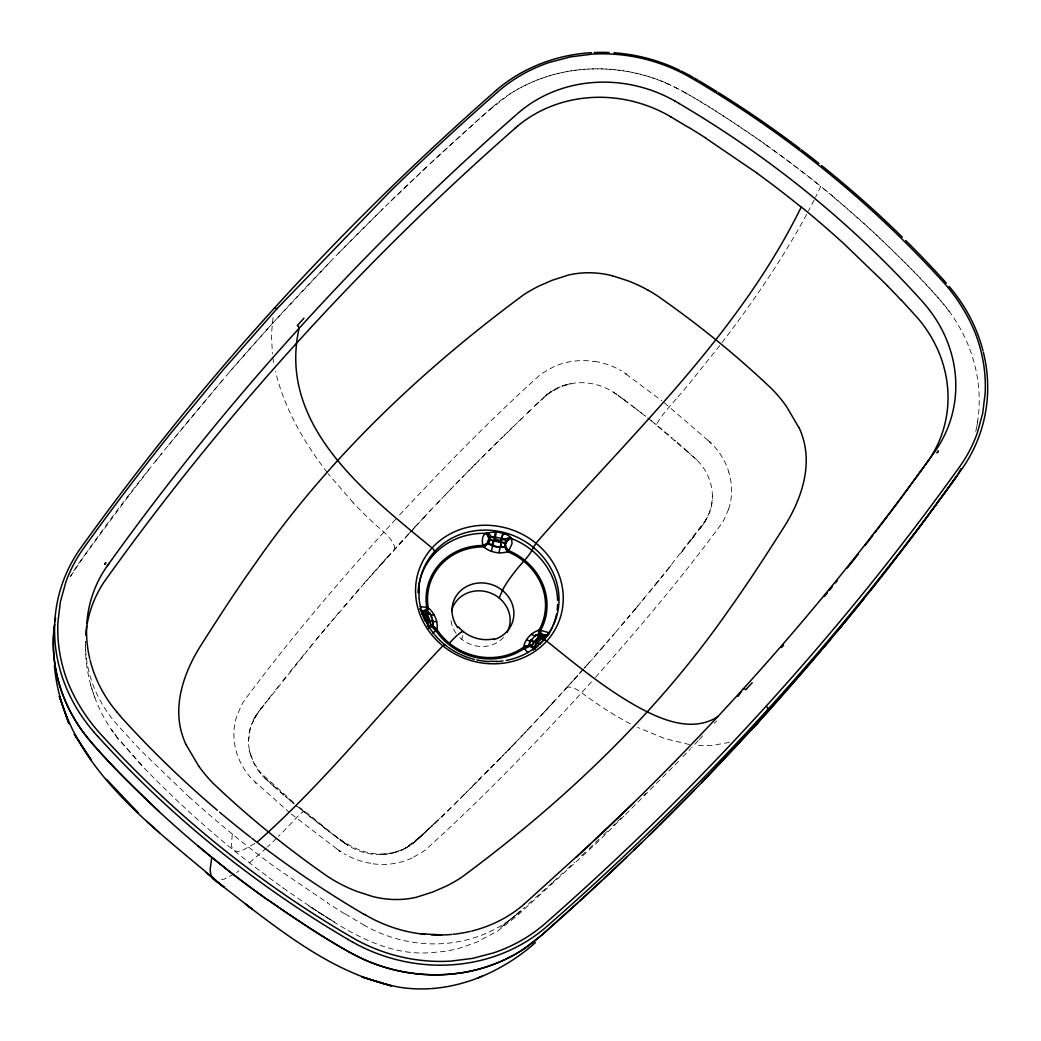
<?xml version="1.0" encoding="UTF-8"?>
<svg xmlns="http://www.w3.org/2000/svg" width="1041" height="1041" viewBox="0 0 1041 1041"><rect width="100%" height="100%" fill="white"/><g stroke="black" fill="none" stroke-linecap="round" stroke-linejoin="round"><path stroke-width="0.75" stroke-dasharray="5 3.75" d="M337.024 849.04L344.077 853.854M273.028 317.531L271.441 334.317L272.378 353.836M266.197 779.41L263.802 777.093A54.991 50.554 20.3 0 1 248.539 741.387L250.217 728.362L253.913 719.045L259.534 710.6L318.325 637.053L373.966 572.16M651.015 420.486L697.145 460.213A54.991 50.554 20.3 0 1 712.395 495.932C712.265 508.346 707.386 520.123 699.318 529.401M461.749 639.291L462.868 635.4M728.622 509.114L724.497 518.665A78.296 70.866 5.5 0 1 721.855 523.337C682.571 577 639.343 627.723 595.335 677.548M806.931 175.356L820.724 186.365L815.532 197.23M814.127 200.041L808.519 210.907M806.658 214.42C781.882 260.107 752.266 303.022 720.762 344.298M70.554 576.519C118.804 502.751 176.332 435.294 232.976 367.928A3034.801 2789.399 20.3 0 1 272.221 323.686L330.882 261.122M253.926 718.928L259.378 710.717M666.305 571.262L706.826 518.678L704.432 522.595L709.767 512.042A54.952 50.137 24.8 0 0 711.94 503.232A55.433 50.593 24.2 0 0 712.369 495.932M257.674 712.942L251.219 725.135A54.952 50.814 15.4 0 0 249.033 734.048A55.433 51.256 16.1 0 0 248.526 741.387M703.339 524.144L704.51 522.491M128.394 496.284L79.155 562.713A162.409 149.266 20.3 0 0 70.541 576.285M129.969 494.228L149.071 469.582M259.534 710.6L265.923 702.363M719.773 345.573L689.676 383.127A163.944 22.381 -50.9 0 1 676.26 398.898M260.536 709.22L266.34 701.751M692.317 538.431L694.646 535.425M701.413 526.694L687.633 544.417L695.024 534.957M268.669 698.771L273.341 692.799M275.683 689.819L280.393 683.846M682.141 551.392L685.277 547.41M680.567 553.396L682.922 550.403M155.525 461.397L162.019 453.225M282.762 680.866L287.511 674.906M289.879 671.939L306.679 651.185M668.686 568.295L671.081 565.315M168.59 445.028L222.644 379.913M669.129 567.748L646.995 594.958M661.503 577.195L663.911 574.229M655.947 584.04L659.096 580.162L654.269 586.083M309.099 648.231L313.953 642.323M651.848 589.037L632.29 612.615M316.399 639.382L328.657 624.665M642.115 600.852L644.561 597.898M634.75 609.688L639.668 603.793M635.869 608.347L619.889 627.281M331.129 621.737L333.601 618.796M627.346 618.497L629.818 615.556M336.074 615.869L341.058 610.013M624.86 621.425L612.368 636.051M343.556 607.085L348.566 601.243M615.439 632.499L592.095 659.356M351.077 598.328L353.602 595.413M607.345 641.894L609.857 638.979M229.593 371.845L272.221 323.686A3034.801 2789.399 20.3 0 1 312.508 280.289C369.919 219.807 430.115 162.006 492.744 106.95M356.126 592.498L361.188 586.669M601.594 648.517L604.808 644.808M599.746 650.638L602.284 647.723M676.247 398.924L669.35 406.823A18.907 2.589 -50.9 0 0 656.377 424.806L672.252 438.014M363.738 583.767L426.329 514.788L407.838 534.658M597.196 653.54L584.404 668.062M586.968 665.16L589.531 662.258M373.355 572.849L380.433 564.886M583.546 669.012L563.61 691.172M584.548 667.88L587.579 664.47M583.428 669.155L573.383 680.372M379.119 566.356L389.49 554.788M579.238 673.852L580.956 671.913M381.696 563.467L409.126 533.265M591.444 681.894C538.796 740.073 484.364 796.833 426.029 849.352A78.296 69.89 8.2 0 1 421.553 852.54L412.119 857.888M574.046 679.63L534.606 722.519M399.952 543.259L402.581 540.383M558.366 696.923L560.982 694.048M395.697 519.186C342.398 577.586 290.764 637.73 243.75 701.322A78.296 72.167 36.5 0 0 241.122 706.019L236.958 715.661A67.105 61.887 18.4 0 0 235.019 723.001A69.604 64.191 18.3 0 0 236.658 752.773A71.348 65.635 19.8 0 0 251.545 778.668L288.799 811.967M399.627 514.931C444.572 466.745 490.571 419.38 539.576 375.32A78.296 73.182 35.7 0 1 544.079 372.171L553.461 366.874A67.105 61.172 19.1 0 1 560.826 364.038A69.604 63.553 19.6 0 1 594.788 361.578M550.468 705.499L555.738 699.786L521.307 736.56M413.108 528.958L415.736 526.121M698.264 740.658L691.718 747.568M699.344 739.5L704.705 733.71M714.373 723.274L716.52 720.958M544.56 711.875L547.826 708.348M423.635 517.663L452.926 486.928M428.983 511.964L431.638 509.153M529.296 728.153L531.951 725.343M518.639 739.357L530.012 727.399M436.96 503.545L442.295 497.949M489.075 769.741L483.662 775.207L522.699 735.102M678.511 761.335L625.134 814.895M682.922 756.755L690.625 748.713M444.975 495.165L447.656 492.38M513.291 744.927L515.972 742.142M515.373 742.767L497.182 761.518M450.324 489.595L485.444 453.915M507.93 750.47L510.611 747.698M455.698 484.052L463.765 475.776M338.312 253.47L383.322 208.395M500.63 757.978C468.606 788.401 439.783 823.327 403.895 849.105A54.952 51.191 22.6 0 1 394.929 852.488M466.472 473.03L469.166 470.285M491.781 767.009L494.475 764.263M471.872 467.539L480.005 459.354M478.353 780.529L480.942 777.926L470.883 787.985M643.741 795.662L645.993 793.398M482.582 456.778L532.172 408.384M488.164 451.195L490.884 448.489M470.064 788.779L472.796 786.072M493.616 445.782L501.827 437.701M463.375 795.389L467.331 791.485M623.975 816.027L596.363 843.288L516.87 915.963L497.962 930.849L476.218 942.417L457.48 948.872L445.275 951.357L431.182 952.645C385.014 956.484 344.883 929.561 308.136 905.462L334.499 922.118C264.362 878.539 199.69 825.89 142.526 766.319L118.245 738.941C96.319 711.589 84.386 676.481 85.479 641.412A130.476 119.897 20.4 0 0 116.735 724.185L132.064 740.919M464.598 794.179L453.642 804.914M276.359 838.447L267.563 846.932M504.573 435.021L507.318 432.34M617.521 821.414L620.97 818.07M510.064 429.66L515.568 424.312M450.896 807.595L417.857 839.163L405.587 848.246L409.894 845.695L400.707 850.562L387.356 854.114A54.991 50.554 20.3 0 1 347.733 845.253L344.181 842.755M390.895 201.017L428.879 164.829M518.327 421.657L523.857 416.335M612.928 825.851L615.231 823.639M433.134 824.706L439.875 818.239M603.702 834.713L608.321 830.289M527.813 412.613L547.579 394.019L557.091 388.072A54.952 49.76 18.4 0 1 565.992 384.689M425.496 831.954L434.344 823.535M599.082 839.137L588.633 849.027M534.957 405.743L541.919 399.145M428.801 828.805L410.44 845.292L414.188 842.455M535.438 405.365L543.077 398.143M417.701 839.28L421.332 835.884L419.094 837.979M581.633 855.598L586.291 851.226M543.311 397.831L551.066 391.494M430.792 163.047L486.472 112.35L509.218 94.458A146.599 134.341 19.1 0 1 520.045 87.964L528.867 83.553A165.857 152.572 20.6 0 1 551.821 75.095A161.954 148.837 20.3 0 1 570.728 70.944A162.617 149.592 20.3 0 1 666.682 83.189M567.553 868.675L574.606 862.143M266.496 847.96L247.836 864.238M560.487 875.169L562.843 873.009M553.383 881.649L558.119 877.329M552.198 882.729L533.148 899.879M416.868 839.983C409.386 846.997 399.744 851.681 389.633 853.269L390.31 853.152L382.242 854.57L385.664 853.75C350.049 857.068 325.703 825.357 299.405 807.413M517.937 913.334L500.409 927.869L524.755 907.323M518.041 913.243L517.546 913.686L521.151 910.511M531.951 900.946L525.965 906.256M414.071 842.546L415.619 841.206M545.393 395.892L546.941 394.552M546.928 394.682L560.227 386.745L573.578 383.205A54.991 50.554 20.3 0 1 613.201 392.067L616.806 394.435M236.515 872.553L238.949 870.823M255.006 843.418L241.447 850.926L236.359 851.486L233.054 849.768L231.375 846.086L232.26 834.088A972.164 893.165 20.4 0 0 276.685 868.298L327.421 902.781M233.965 874.089L224.713 878.942L218.22 880.439M551.04 391.611L560.227 386.745M707.932 440.317L714.035 446.173A71.348 65.505 20.8 0 1 728.882 472.12M729.299 742.402L710.821 745.668L695.063 745.265M689.454 744.562L665.121 738.707L637.599 727.399M626.005 374.07L661.881 400.824M344.298 842.898L338.689 838.825M625.849 373.966L625.342 373.42L626.63 374.292L621.464 371.012M666.643 83.293C701.517 99.741 733.046 122.474 764.888 144.009M630.339 723.885L614.984 715.297M364.584 925.462L344.792 913.647M613.201 392.054L617.157 394.786M343.777 842.52L347.733 845.253M266.912 780.008L294.122 803.899M618.068 395.45L620.865 397.467M342.866 841.87L340.082 839.84M622.245 398.495L616.636 394.422M622.167 398.43L624.171 399.9M337.752 838.148L336.829 837.471M338.767 838.89L296.568 805.955M623.637 399.51L645.615 416.205M624.236 399.952L632.394 406.029M336.698 837.367L328.54 831.291M586.018 695.987L581.659 692.733A18.907 6.988 42.2 0 0 566.226 688.296M633.748 407.044L646.357 416.934M327.186 830.263L295.28 804.849M647.619 417.909L656.377 424.806M664.379 402.815L707.789 440.187M282.501 887.583L283.191 888.142M685.681 92.935A1006.478 925.098 20.3 0 1 820.724 186.365L834.322 197.595M291.246 813.997L336.711 848.818M293.523 802.468L260.497 772.669L260.953 773.216L254.03 763.196L249.15 750.548L250.191 753.45M293.939 803.743L288.682 799.293M674.542 439.979L675.817 441.072M285.117 796.235L286.392 797.341M677.092 442.178L685.967 449.972M283.842 795.129L274.967 787.347M686.592 450.532L697.145 460.213M274.343 786.788L263.802 777.093M189.826 797.666L146.052 755.506M873.451 232.156C900.634 258.558 929.001 284.362 951.76 314.824M353.12 502.66L328.162 473.733M121.263 741.882L142.526 766.319M327.264 472.549C304.076 442.464 284.375 408.684 275.488 371.455M118.245 738.941L111.426 729.312L115.837 735.584M90.489 684.731L95.811 700.606M272.937 358.169L273.627 362.541M394.955 852.566A55.433 51.569 22 0 1 387.369 854.154M503.519 637.378A29.981 27.56 20.3 0 1 459.758 637.521M456.101 633.305A29.981 27.56 20.3 0 1 450.805 618.445M304.558 812.514A18.907 2.589 -50.9 0 0 296.191 818.044L289.658 824.94A163.944 22.408 -50.9 0 1 278.468 836.378M412.145 857.94A67.105 62.148 21.6 0 1 404.78 860.881A69.604 64.386 21 0 1 370.726 863.47M370.752 863.301A71.348 65.635 20.4 0 1 344.129 853.763M728.622 509.114A67.105 61.458 22.1 0 0 730.561 501.827A69.604 63.748 22.2 0 0 728.778 472.146M394.708 549.023A18.907 6.988 42.2 0 0 383.882 532.12L379.679 528.425A164.829 60.951 42.2 0 1 353.029 502.686M566.018 384.78A55.433 50.28 18.8 0 1 573.591 383.244M594.814 361.37A71.348 65.518 20.2 0 1 621.529 370.908M614.958 715.18A164.829 60.846 42.2 0 1 586.031 695.895M975.755 431.416A162.409 149.266 20.3 0 0 938.774 298.52A1006.478 925.098 20.3 0 0 820.724 186.365M834.205 197.725A1006.491 925.007 20.3 0 1 873.321 232.273M977.72 420.941A165.857 152.454 20 0 1 976.666 427.031M764.784 144.152A1006.491 924.994 20.3 0 1 806.814 175.487M515.711 915.247A130.151 119.559 20.3 0 1 484.52 934.024A130.476 119.871 20.3 0 1 364.597 925.449M344.714 913.764A978.397 899.424 20.3 0 1 327.342 902.898M232.338 833.997A972.164 892.97 20.4 0 1 189.917 797.588M145.961 755.584A978.397 899.385 20.3 0 1 131.973 740.997M492.718 106.937A162.409 149.266 20.3 0 1 685.655 92.974M256.502 714.607L254.199 718.407L256.593 714.477M423.258 834.049L417.909 839.098L423.258 834.049M339.535 850.796L338.911 850.562L340.199 851.434L339.535 850.796M710.912 442.906L709.819 441.839L710.912 442.906M255.123 782.207L255.722 783.014L255.123 782.207M362.932 924.486L362.932 924.486"/><path stroke-width="1.5" d="M432.627 632.954L436.101 630.859A11.009 10.124 20.3 0 0 436.908 629.584L433.017 626.253L433.238 621.581L429.985 613.474L425.977 610.403L426.719 607.371A61.055 56.123 20.3 0 1 482.881 545.471A5.296 1.483 -26.8 0 0 487.943 542.244L487.956 540.409L490.09 540.071A6.623 2.576 9.8 0 1 493.525 540.396L501.645 542.036A6.623 2.563 9.8 0 1 504.833 543.038C509.908 549.453 489.699 548.204 487.943 542.244M528.073 652.629L524.091 648.556A11.035 10.137 20.3 0 1 523.766 647.06C524.69 639.486 531.73 632.212 538.978 630.208A11.009 10.124 20.3 0 1 540.669 630.286L549.401 632.824L544.99 638.523A65.323 53.078 -14.1 0 1 541.346 642.57M509.478 538.548L510.09 538.184L507.396 540.188L505.523 543.259L505.197 539.017L490.74 536.297A5.296 3.878 60.6 0 0 487.045 532.914C481.788 534.163 481.866 541.255 482.881 545.471A11.009 10.124 20.3 0 0 483.701 546.824C489.738 552.277 499.901 554.359 507.592 551.678A59.545 54.731 20.3 0 1 538.978 630.208C536.596 634.073 544.131 633.11 541.489 634.737A6.649 3.006 -55.3 0 0 540.604 635.192L540.305 635.387A6.363 2.876 -55.3 0 0 539.095 636.389A2.85 2.629 20.3 0 0 538.809 636.65L534.137 641.803A2.863 2.629 20.3 0 0 533.903 642.102A6.363 2.603 -62.2 0 0 532.927 643.52L532.693 643.898A6.649 2.72 -62.2 0 0 532.081 645.108C528.906 651.119 528.06 640.163 531.912 639.421M531.509 634.255A5.296 1.9 42.3 0 0 535.477 635.504L539.941 633.514L539.043 630.208L539.98 633.514L535.477 635.504L530.35 641.282L528.958 645.55L523.766 647.06A59.545 54.731 20.3 0 1 436.934 629.532L433.017 626.253L433.03 620.93A3.787 1.145 -21.8 0 0 430.011 620.852L427.37 614.242A2.863 2.629 20.3 0 0 427.2 613.878A6.363 3.539 76.2 0 0 426.368 612.472L426.133 612.173A6.649 3.709 76.2 0 0 425.379 611.392L424.481 610.39M557.612 600.358A70.502 64.802 20.3 0 0 511.717 538.6C508.698 534.801 501.84 530.832 502.035 538.574C501.268 543.441 492.38 536.323 490.415 536.961A4.047 0.846 -72.4 0 0 489.83 538.34M494.839 536.596C494.085 541.463 494.67 531.574 496.336 531.925A65.323 65.128 69.6 0 1 502.907 533.252L503.727 533.473M427.357 626.057A5.296 3.67 -11.9 0 1 427.851 625.134C429.035 620.267 426.589 614.294 422.425 611.574A5.296 5.166 -56.7 0 1 421.306 610.911M431.729 617.729C432.314 613.032 424.611 611.887 428.254 607.931A59.545 54.731 20.3 0 1 483.74 546.876C489.634 538.626 495.529 550.39 504.482 546.512A3.787 2.446 81.1 0 0 504.833 543.038L501.567 542.517A2.85 2.629 20.3 0 1 501.15 542.465L493.837 540.995A2.85 2.616 20.3 0 1 493.434 540.891L494.982 538.613L496.336 531.925M493.837 540.995L491.404 551.249M501.15 542.465L498.938 552.771M93.742 745.239A1006.478 925.098 20.3 0 0 211.817 857.368L210.126 869.365L210.972 875.559L212.546 878.331L224.166 887.335C154.784 827.647 62.694 764.966 54.405 665.394M501.111 547.045L501.059 539.837L502.907 533.239M489.869 538.366L489.296 539.993L489.192 538.561A5.296 2.42 75.4 0 0 488.841 536.961L488.671 536.414A5.296 2.42 75.4 0 0 486.472 533.083L495.49 531.808M493.044 542.023L491.938 545.198M430.011 620.852A2.85 2.616 20.3 0 1 430.128 621.23A6.363 3.318 83.7 0 1 430.545 622.921L430.61 623.377A6.649 3.461 83.7 0 1 430.701 624.717L431.39 627.268L432.874 625.836L436.934 629.545C438.43 621.932 434.357 612.681 428.306 607.957A11.061 10.163 20.3 0 0 426.719 607.371L420.239 606.643M433.017 625.498L434.188 627.71L436.934 629.545M499.186 598.028L502.465 590.455A28.367 3.878 -50.9 0 1 523.74 561.229M502.087 538.054L501.892 539.719M506.368 541.515L509.153 538.639M427.669 609.232L428.267 607.931L427.187 610.911M427.708 609.245L427.044 610.573M756.703 172.988A972.164 893.933 20.2 0 1 801.193 207.133C737.548 336.659 629.519 435.828 535.959 543.207L531.821 550.325A9.46 1.288 -50.9 0 1 524.677 560.188M506.095 541.958L505.51 543.09M548.932 633.54A5.296 5.27 52.3 0 1 544.43 636.116C539.589 636.962 535.438 641.803 534.866 646.656A5.296 3.448 40.8 0 1 534.788 649.155M958.24 473.512L961.246 468.463M957.499 474.774L923.133 522.348M86.858 623.012A133.703 122.89 20.3 0 1 106.676 566.733L107.353 565.797M106.703 566.746C225.728 400.173 364.402 247.758 518.392 112.87A133.716 122.903 20.3 0 1 674.75 100.951M741.53 691.406L738.004 696.338M934.506 452.067L935.677 450.402A133.703 122.89 20.3 0 0 925.488 305.143L922.235 301.33A977.031 897.941 20.3 0 0 679.187 103.553M108.03 564.86L109.409 562.947M934.35 452.275C835.468 590.416 719.812 722.792 594.411 840.295M942.404 496.206L953.387 481.02A162.409 149.266 20.3 0 0 957.03 475.724M942.118 496.245C826.203 654.138 692.616 798.941 545.224 927.895A165.948 152.533 20.3 0 1 352.743 942.157M900.491 498.912L928.936 459.875A130.151 119.676 20.2 0 0 943.862 427.851A130.476 119.975 20.2 0 0 916.744 316.998L901.428 300.25M922.339 523.402L904.161 547.436M899.554 500.187L888.142 515.399M887.179 516.661L877.576 529.27M422.958 614.776A5.296 1.757 -19.3 0 0 424.546 614.828L427.2 613.878A3.787 1.002 -30.2 0 1 429.985 613.474M872.748 535.555L864.993 545.588M874.687 533.044L876.613 530.533M902.573 549.492L870.523 590.494M488.112 543.363L483.714 546.837L488.671 543.142M858.148 554.332L847.335 568.022M429.152 626.604C427.135 627.697 432.874 624.847 429.269 625.654A4.047 1.9 -22.3 0 1 428.202 625.433L424.429 614.554L422.425 611.574L424.91 610.95L423.414 611.041A5.296 4.463 -22.7 0 1 421.904 610.716L421.436 610.507A5.296 4.463 -22.7 0 1 420.993 610.26M835.429 582.882L837.419 580.41M863.965 598.692L837.276 631.366M829.43 590.286L832.423 586.59M824.407 596.441L827.426 592.745M830.497 639.499L767.542 712.044L701.673 782.611M781.518 647.541L783.587 645.134M276.815 308.904L222.904 370.206L170.997 433.004A3163.586 2907.76 20.3 0 0 84.959 546.369L83.475 548.425A162.708 149.553 20.3 0 0 65.817 582.192L60.365 601.971L57.906 622.349A163.346 150.138 20.3 0 0 68.472 683.833C76.93 703.794 88.966 722.129 104.009 737.731A1006.087 924.733 20.3 0 0 344.805 933.191L354.474 938.826A163.346 150.138 20.3 0 0 450.87 961.116L472.64 958.384L493.577 952.879A162.838 149.67 20.3 0 0 543.714 924.759L547.579 921.389A3163.235 2907.435 20.3 0 0 652.798 823.912C730.561 747.737 803.834 667.047 872.085 582.244A3163.586 2907.76 20.3 0 0 958.123 468.892L959.607 466.836A162.708 149.553 20.3 0 0 977.265 433.069L982.704 413.29L985.176 392.912A163.346 150.138 20.3 0 0 974.597 331.428C966.152 311.467 954.103 293.133 939.073 277.531A1006.087 924.733 20.3 0 0 698.277 82.07L688.595 76.435A163.346 150.138 20.3 0 0 592.199 54.145L570.429 56.878L549.492 62.382A162.838 149.67 20.3 0 0 499.368 90.502L495.503 93.872A3163.235 2907.435 20.3 0 0 390.271 191.349L276.815 308.904A2.837 1.054 42.2 0 0 274.225 308.305C205.168 384.402 140.6 464.546 80.704 548.047A165.922 152.507 20.3 0 0 94.132 732.252M424.481 610.351L426.016 610.481M752.149 682.714L745.798 689.741A2.837 1.054 42.2 0 0 743.274 688.921M274.225 308.305C344.194 231.219 418.703 158.271 496.999 89.669M303.946 318.208L297.284 325.521A2.837 1.054 42.2 0 1 299.105 328.227C277.309 425.457 366.146 493.72 432.054 547.956A3.787 1.392 42.2 0 1 434.461 551.665M537.585 642.857L544.066 635.999A4.047 0.794 43.1 0 1 543.103 635.387M488.099 543.324L483.714 546.837M534.527 649.402L535.243 648.647M720.034 763.443C662.636 823.912 602.427 881.714 539.811 936.77A162.409 149.266 20.3 0 1 346.887 950.758A1006.478 925.098 20.3 0 1 211.817 857.368L198.219 846.125M694.243 790.249L649.233 835.324M536.024 647.853L538.535 645.368M751.615 729.728L757.601 723.508L767.998 709.259A2.837 1.054 42.2 0 0 766.254 706.345M634.099 850.016L641.659 842.703M576.05 857.537L633.644 802.832M626.513 857.29L603.663 878.89M590.286 844.173L523.987 904.278M601.75 880.673L579.395 901.324M578.406 902.222L542.062 934.857L523.324 949.262A146.599 135.122 21.5 0 1 512.51 955.781L503.675 960.166A165.857 152.311 20.1 0 1 480.721 968.611A161.954 148.876 20.3 0 1 461.827 972.801M515.503 127.874L517.754 125.974M430.623 625.628L429.53 626.331M257.621 841.688C324.896 782.051 380.98 710.886 442.828 645.836L444.689 644.587M515.451 127.926L515.933 127.549C362.073 262.449 223.464 414.799 104.529 581.346A130.151 119.572 20.4 0 0 89.617 613.344A130.476 119.897 20.4 0 0 85.791 635.075M535.399 942.612C498.808 975.027 448.983 995.04 399.731 987.271C341.019 976.575 291.844 939.385 245.442 904.03L252.26 909.209L212.546 878.331M535.477 635.504L535.529 635.465A3.787 1.392 42.2 0 1 538.809 636.65M433.303 621.776A3.787 1.275 -13.2 0 0 430.128 621.23L426.732 620.319A5.296 1.444 -24.2 0 1 425.235 620.475M718.407 716.299C692.109 733.658 659.526 719.175 635.101 705.369C603.377 687.242 575.074 663.95 546.733 641.087A3.787 1.392 42.2 0 0 543.324 640.072M504.794 546.395L507.592 551.678L504.482 546.512M477.637 978.059L482.699 975.951M536.011 642.883A2.537 1.015 34.3 0 1 536.414 642.831L536.779 642.87A2.537 1.015 34.3 0 1 537.403 643.065A5.296 1.588 45.3 0 0 539.902 644.015M426.94 620.852L427.838 620.996A2.537 0.885 -14.3 0 1 428.098 621.191L427.539 620.904A2.537 0.885 -14.3 0 0 426.94 620.852A5.296 1.197 -24.3 0 1 425.144 621.061M536.206 634.828A3.787 1.301 51 0 1 539.095 636.389L540.318 638.042A2.537 0.937 42.2 0 1 540.695 638.003L541.645 638.38A5.296 2.082 39.4 0 0 544.99 638.523M424.325 614.294L425.327 614.268L424.325 614.294A5.296 2.004 -19.2 0 1 422.047 613.839A65.323 50.449 45.5 0 0 422.308 614.541M540.826 633.566L540.669 630.286A61.055 56.123 20.3 0 0 508.841 550.702A5.296 1.887 47.5 0 1 505.744 545.822M549.101 633.292A5.296 4.632 34.1 0 1 546.018 635.4L541.997 634.503L543.363 635.166M494.267 638.771C481.293 641.79 467.162 636.988 458.469 626.955M523.753 646.995L529.322 645.199L523.766 647.034L527.826 646.149L529.335 644.86M546.018 635.4L543.87 635.309M424.754 614.802L425.431 614.828M424.78 611.015L421.436 610.507M539.628 633.514L539.004 630.208M501.866 539.902L505.731 539.303A5.296 4.203 -31.6 0 1 510.597 537.65L511.014 538.015A5.296 2.954 -50.6 0 0 509.895 538.34M489.556 661.347L496.453 661.347M433.134 625.134L430.701 624.717A6.623 1.666 73 0 0 429.634 621.386L426.693 614.034A6.623 1.666 73 0 0 425.379 611.392A3.787 1.978 -64.5 0 1 427.513 611.067M421.045 933.816L441.553 934.896M488.932 543.389A3.787 2.069 -60.2 0 1 490.09 540.071L493.434 540.891M536.414 642.831L537.403 643.065L534.306 646.747A4.047 2.121 40.6 0 1 533.109 646.539C529.505 644.028 535.777 651.341 532.849 647.463M540.695 638.003L541.437 638.263M612.368 275.774L627.97 280.81A142.526 130.984 20.3 0 1 647.892 290.101M545.484 637.912A5.296 2.316 38.9 0 1 542.023 637.977L541.216 637.521A2.537 0.846 50 0 0 540.891 637.508M529.349 644.483L532.081 645.108A6.623 0.911 -50.9 0 1 534.319 642.44L539.498 636.728A6.623 0.911 -50.9 0 1 541.489 634.737A3.787 2.368 85.8 0 0 539.277 633.54M365.911 960.427C331.038 943.966 299.496 921.259 267.654 899.723M214.966 879.957L206.079 872.644M426.953 620.293L427.539 620.449A2.537 0.768 -21.8 0 1 427.877 620.488M689.506 75.355L693.189 77.476M352.717 942.209L347.824 939.372M674.776 100.899L679.226 103.488M363.153 913.66L365.391 914.961M688.7 127.523L668.908 115.707A130.476 120.001 20.3 0 0 548.971 107.184A130.151 119.689 20.3 0 0 517.754 125.974M706.071 138.388L756.755 172.923M543.155 635.465L542.101 634.607M225.624 868.376L211.817 857.355M146.859 821.479L159.572 832.891M159.104 811.577C131.921 785.161 103.54 759.357 80.782 728.895A162.487 149.24 20.5 0 1 54.626 624.288M131.986 806.658L137.959 812.566L106.598 779.41M119.819 715.479L116.852 712.044M887.439 285.663L843.665 243.503A972.164 894.115 20.2 0 0 801.323 206.99M944.447 281.122L946.295 283.178M97.776 736.442L94.067 732.304M507.605 551.665L505.119 546.772M198.675 766.072L186.04 744.575M531.795 645.967L532.563 647.06M798.954 427.708L786.319 406.211A141.042 129.644 20.3 0 0 772.123 389.204C736.364 355.137 697.808 323.972 657.274 295.761A140.86 129.474 20.3 0 0 647.892 290.088M420.122 608.686L420.421 609.362M421.071 611.041L421.774 613.032M488.671 536.414L489.361 539.837M505.145 546.759L507.644 551.639A11.035 10.137 20.3 0 0 508.841 550.702L512.003 543.688L511.717 538.6A5.296 3.292 -46.5 0 0 505.874 543.467M433.03 620.93L433.069 621.087A5.296 1.653 -21.8 0 0 436.621 621.438M541.216 637.521L541.515 637.639A2.537 0.846 50 0 1 542.023 637.977M418.976 585.589L419.029 598.471M451.573 610.742A29.981 27.56 20.3 0 1 490.519 593.006A29.981 27.56 20.3 0 1 507.11 632.316M457.884 627.684A31.243 28.719 20.3 0 1 467.032 586.265A31.243 28.719 20.3 0 1 510.78 600.709A31.243 28.719 20.3 0 1 493.994 639.603M432.457 626.591A5.296 2.017 36.9 0 0 436.101 630.859A61.055 56.123 20.3 0 0 524.091 648.556A5.296 1.718 -16.7 0 0 529.453 646.097M449.374 643.182A28.367 3.878 -50.9 0 1 463.414 631.679M552.381 627.072A70.502 64.802 20.3 0 1 549.388 632.85A5.296 4.867 33.9 0 1 542.218 634.359M418.014 592.641A70.502 64.802 20.3 0 1 485.522 533.343A5.296 2.798 71.9 0 1 488.841 540.032M557.612 604.457A70.502 64.802 20.3 0 1 557.182 609.896M556.545 613.917A70.502 64.802 20.3 0 1 553.031 625.576M418.781 592.615A70.788 65.062 20.3 0 1 482.803 530.129A70.788 65.062 20.3 0 1 558.015 588.399A70.788 65.062 20.3 0 1 506.29 660.397M502.933 660.944A70.788 65.062 20.3 0 1 496.128 661.569M489.257 661.569A70.788 65.062 20.3 0 1 476.7 659.916M474.449 659.395A70.788 65.062 20.3 0 1 472.211 658.797M471.092 658.485A70.788 65.062 20.3 0 1 448.346 647.372M447.422 646.695A70.788 65.062 20.3 0 1 434.93 635.023M434.201 634.151A70.788 65.062 20.3 0 1 419.146 599.069M424.077 619.005A65.323 50.449 45.5 0 0 424.416 619.733A5.296 1.444 -24.2 0 0 424.39 619.968M423.453 617.521A65.323 50.449 45.5 0 1 423.153 616.779M526.707 639.551A5.296 2.004 42.2 0 0 530.741 640.736L530.858 640.605A3.787 1.392 42.2 0 1 534.137 641.803M799.072 427.669A88.485 81.64 18.7 0 1 802.741 437.272C812.214 467.318 801.063 499.394 785.239 525.106C767.087 553.604 748.817 582.036 729.142 609.519C656.559 713.983 563.064 802.364 461.059 877.706A161.993 148.889 20.3 0 1 445.639 886.425L432.848 891.994L416.66 897.186A82.786 76.097 20.3 0 1 409.256 898.604A87.6 80.521 20.3 0 1 388.501 899.203A90.554 83.202 20.3 0 1 380.551 898.175A86.494 79.571 20.3 0 1 372.613 896.509L357.024 891.46A142.526 131.023 20.3 0 1 337.089 882.182A140.86 129.461 20.3 0 1 327.72 876.509C287.199 848.298 248.591 817.198 212.898 783.053A141.042 129.644 20.3 0 1 198.701 766.059M461.801 972.71A162.617 149.331 20.3 0 1 365.951 960.309M267.537 899.866A1006.491 925.202 20.3 0 1 225.494 868.506M719.956 763.521A3034.801 2789.399 20.3 0 0 799.566 675.791C856.899 609.753 910.901 540.839 961.533 469.517A165.922 152.507 20.3 0 0 983.381 352.287M185.975 744.588A88.485 81.185 21 0 1 182.292 734.998C172.728 704.978 183.958 672.889 199.755 647.177C217.894 618.666 236.19 590.247 255.852 562.765C328.422 458.287 421.93 369.919 523.935 294.577A161.993 148.889 20.3 0 1 539.355 285.859L552.146 280.289L568.334 275.084A82.786 76.084 20.3 0 1 575.738 273.679A87.6 80.508 20.3 0 1 596.493 273.093A90.554 83.254 20.3 0 1 604.444 274.082A86.494 79.428 20.3 0 1 612.368 275.787M55.069 621.256A165.857 152.415 20.6 0 1 55.589 618.211M540.097 643.898A5.296 1.588 45.3 0 0 540.214 643.715L540.8 643.13A5.296 1.822 45 0 1 537.768 642.648A2.537 0.937 42.2 0 0 536.44 642.323L533.903 642.102A3.787 1.457 33.3 0 0 530.35 641.282M531.339 646.344A5.296 2.108 45.8 0 1 533.317 650.17M433.902 614.619A5.296 1.548 -21.7 0 1 430.375 614.372A3.787 1.145 -21.8 0 0 427.37 614.242M422.568 614.671A5.296 1.757 -19.3 0 1 422.099 614.294M428.189 628.374A5.296 2.459 -20 0 1 430.857 626.135M424.702 610.716A5.296 4.711 -25.3 0 1 420.798 609.896M420.239 609.61A5.296 4.463 -22.7 0 1 419.939 609.245M496.986 89.656A165.948 152.533 20.3 0 1 591.444 52.675M594.268 52.531A165.948 152.533 20.3 0 1 609.167 52.518M613.982 52.792A165.948 152.533 20.3 0 1 679.422 70.163M680.879 70.879A165.948 152.533 20.3 0 1 689.48 75.407M694.464 78.088A1009.289 927.752 20.3 0 1 698.095 80.235M699.305 80.951A1009.289 927.752 20.3 0 1 717.119 91.777M718.485 92.623A1009.289 927.752 20.3 0 1 800.113 148.837M801.388 149.8A1009.289 927.752 20.3 0 1 819.02 163.515M821.518 165.506A1009.289 927.752 20.3 0 1 902.378 237.179M905.761 240.523A1009.289 927.752 20.3 0 1 944.525 281.057M949.028 286.366A165.922 152.507 20.3 0 1 983.003 350.804M347.85 939.32A1009.289 927.583 20.3 0 1 97.815 736.416M116.891 712.005A133.703 122.89 20.3 0 1 90.203 660.567M89.825 659.031A133.703 122.89 20.3 0 1 86.676 626.135M363.088 913.764A977.031 898.11 20.3 0 1 251.675 838.148M250.517 837.237A977.031 898.11 20.3 0 1 219.625 812.175M217.374 810.275A977.031 898.11 20.3 0 1 120.053 715.896M524.013 904.304A133.768 122.942 20.3 0 1 471.638 931.07M470.246 931.396A133.768 122.942 20.3 0 1 453.121 934.284M451.677 934.428A133.768 122.942 20.3 0 1 431.156 934.818M425.314 934.389A133.768 122.942 20.3 0 1 365.417 914.922M688.778 127.405A978.397 899.411 20.3 0 1 706.149 138.271M887.348 285.741A978.397 899.19 20.3 0 1 901.324 300.329M93.768 745.213A162.409 149.266 20.3 0 1 54.301 626.734M105.714 562.869L104.673 564.287L105.714 562.869M937.707 451.911L937.017 452.874L938.396 450.974L937.707 451.911M391.221 985.827L362.06 976.992L391.221 985.827M670.573 116.618L671.12 116.982L670.573 116.618M90.879 759.54L74.353 734.23L90.879 759.54M63.215 707.333L59.285 696.234L68.901 723.586L63.215 707.333M442.841 645.836A74.562 68.524 20.3 0 0 546.733 641.087A74.562 68.524 20.3 0 0 535.959 543.22A74.562 68.524 20.3 0 0 432.067 547.969A74.562 68.524 20.3 0 0 442.841 645.836"/></g></svg>
